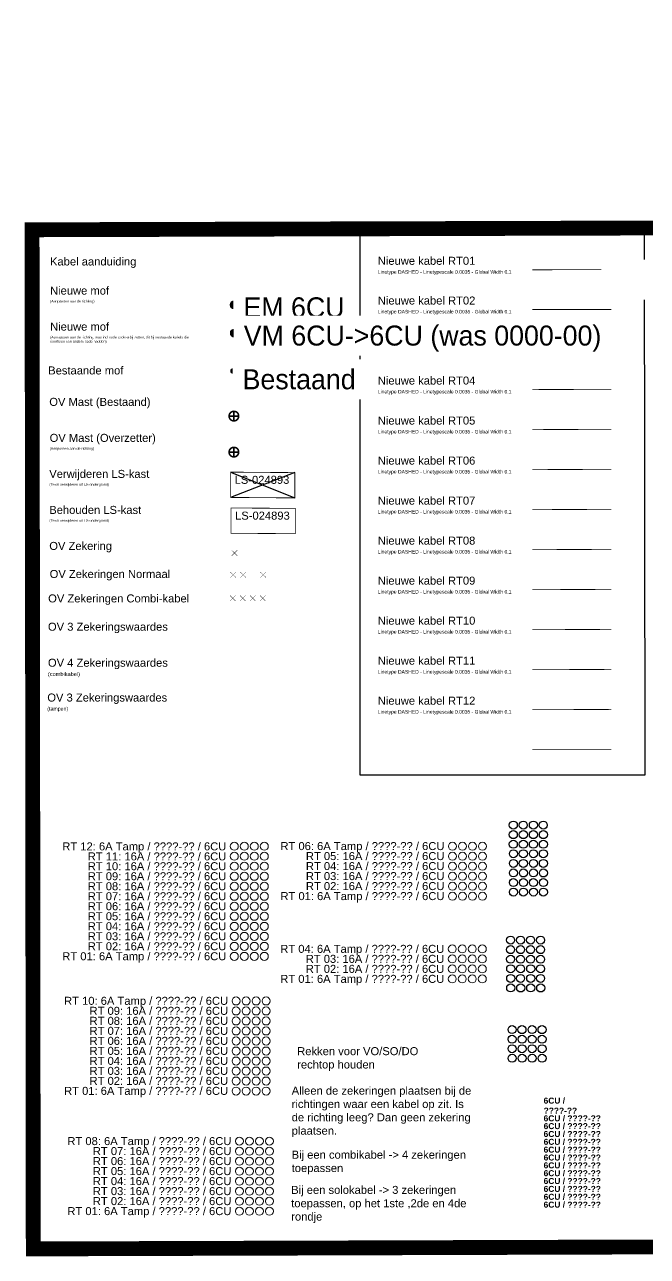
# Model space of a CAD drawing. Header units: metres. Extents: x 342 to 10732, y 11 to 2199.
# Drawn here: x 1016 to 1093.8, y 76.8 to 230.7 of the extents above; entities that cross this region are included whole.
import ezdxf
from ezdxf.enums import TextEntityAlignment as Align

# ---------------------------------------------------------------- set-up
doc = ezdxf.new("R2018")
doc.units = ezdxf.units.M
doc.linetypes.add('DASHED', pattern=[0.75, 0.5, -0.25])
for name, color, linetype, lineweight in [('01 - Bestaande kabel', 125, 'Continuous', 0), ('01 - Bestaande OV mast', 125, 'Continuous', 0), ('Aansluiting LS K01', 120, 'DASHED', 0), ('Aansluiting LS K02', 52, 'DASHED', 0), ('Aansluiting LS K03', 5, 'DASHED', 0), ('Aansluiting LS K06', 30, 'DASHED', 0), ('Aansluiting LS K07', 252, 'DASHED', 0), ('Aansluiting LS K08', 244, 'DASHED', 0), ('Aansluiting LS K09', 104, 'DASHED', 0), ('Aansluiting LS K10', 1, 'DASHED', 0), ('Aansluiting LS K11', 190, 'DASHED', 0), ('Aansluiting LS K12', 201, 'DASHED', 0), ('Knooppunt LS AM', 7, 'Continuous', 0)]:
    doc.layers.add(name, color=color, linetype=linetype, lineweight=lineweight)
doc.layers.add('01 - Station', color=7, linetype='Continuous')
doc.layers.add('Opmerking', color=7, linetype='Continuous')
doc.layers.add('Aansluiting LS K04', color=7, linetype='DASHED', lineweight=0, true_color=0x00f000)
doc.layers.add('Aansluiting LS K05', color=7, linetype='DASHED', lineweight=0, true_color=0xeb00eb)
doc.styles.add('ARIAL', font='arial.ttf')
doc.styles.get("Standard").update_dxf_attribs({"font": 'arial.ttf'})
doc.styles.add('TM-0.5', font='', dxfattribs={"height": 0.5})
doc.styles.get('TM-0.5').set_extended_font_data('Arial Nova Light')

# ---------------------------------------------------------------- blocks, each defined once
blk = doc.blocks.new('Lampie')
at = {"const_width": 0.2}
blk.add_lwpolyline([(-0.6, 0.03, 1.031433), (0.6, 0.01, 0.965968)], format="xyb", close=True, dxfattribs=at)
for points in [[(-0.6, 0), (0.6, 0)], [(0, 0.6), (0, -0.6)]]:
    blk.add_lwpolyline(points, dxfattribs=at)
blk = doc.blocks.new('*U219')
for centre in [(0, 0), (1.24, -0.01), (2.5, 0), (3.74, -0.01), (0, -1.2), (1.25, -1.2), (2.5, -1.2), (3.75, -1.2), (0, -2.39), (1.25, -2.4), (2.5, -2.39), (3.75, -2.4), (0.01, -3.59), (1.25, -3.59), (2.51, -3.59), (3.75, -3.59)]:
    blk.add_circle(centre, 0.5)
at = {"color": 7}
for tag, p in [('RI4', (-1.13, -0.23)), ('RI3', (-1.13, -1.42)), ('RI2', (-1.12, -2.62)), ('RI1', (-1.12, -3.82))]:
    blk.add_attdef(tag, text='', height=0.5, dxfattribs=at).set_placement(p, align=Align.RIGHT)
blk = doc.blocks.new('*U218')
for centre in [(0, 0), (1.24, -0.01), (2.5, 0), (3.74, -0.01), (0, -1.2), (1.25, -1.2), (2.5, -1.2), (3.75, -1.2), (0, -2.39), (1.25, -2.4), (2.5, -2.39), (3.75, -2.4), (0.01, -3.59), (0.01, -4.79), (1.25, -3.59), (1.25, -4.79), (2.51, -3.59), (2.51, -4.79), (3.75, -3.59), (3.75, -4.79), (0.01, -5.98), (1.26, -5.99), (2.51, -5.98), (3.76, -5.99)]:
    blk.add_circle(centre, 0.5)
at = {"color": 7}
for tag, p in [('RI6', (-1.13, -0.23)), ('RI5', (-1.13, -1.42)), ('RI4', (-1.12, -2.62)), ('RI3', (-1.12, -3.82)), ('RI2', (-1.12, -5.01)), ('RI1', (-1.12, -6.21))]:
    blk.add_attdef(tag, text='', height=0.5, dxfattribs=at).set_placement(p, align=Align.RIGHT)
blk = doc.blocks.new('*U217')
for centre in [(0, 0), (1.24, -0.01), (2.5, 0), (3.74, -0.01), (0, -1.2), (1.25, -1.2), (2.5, -1.2), (3.75, -1.2), (0, -2.39), (1.25, -2.4), (2.5, -2.39), (3.75, -2.4), (0.01, -3.59), (0.01, -4.79), (1.25, -3.59), (1.25, -4.79), (2.51, -3.59), (2.51, -4.79), (3.75, -3.59), (3.75, -4.79), (0.01, -5.98), (1.26, -5.99), (2.51, -5.98), (3.76, -5.99), (0.01, -7.18), (1.26, -7.18), (2.51, -7.18), (3.76, -7.18), (0.02, -8.38), (1.26, -8.38), (2.52, -8.38), (3.76, -8.38)]:
    blk.add_circle(centre, 0.5)
at = {"color": 7}
for tag, p in [('RI8', (-1.13, -0.23)), ('RI7', (-1.13, -1.42)), ('RI6', (-1.12, -2.62)), ('RI5', (-1.12, -3.82)), ('RI1', (-1.11, -8.6))]:
    blk.add_attdef(tag, text='', height=0.5, dxfattribs=at).set_placement(p, align=Align.RIGHT)
for tag, p in [('RI4', (-1.12, -5.01)), ('RI3', (-1.12, -6.21)), ('RI2', (-1.11, -7.41))]:
    blk.add_attdef(tag, text='', height=0.5, rotation=360, dxfattribs=at).set_placement(p, align=Align.RIGHT)
blk = doc.blocks.new('*U205')
h = blk.add_hatch(color=0)
h.dxf.hatch_style = 1
h.paths.add_polyline_path([(0, 0.5), (0, -0.5, 0.414214), (0.5, 0, 0.414214)])
at = {"layer": '01 - Bestaande kabel'}
h = blk.add_hatch(color=256, dxfattribs=at)
h.dxf.hatch_style = 1
h.paths.add_polyline_path([(-0.5, 0, 0.414214), (0, -0.5), (0, 0.5, 0.414214)])
blk.add_lwpolyline([(0, 0.5), (0, -0.5)], dxfattribs=at)
at = {"layer": '01 - Station'}
blk.add_lwpolyline([(0, 0.5), (0, -0.5)], dxfattribs=at)
at = {"layer": 'Knooppunt LS AM'}
blk.add_circle((0, 0), 0.5, dxfattribs=at)
at = {"lineweight": 30, "flags": 104}
blk.add_attdef('MOF_TEKST', text='', height=0.45, dxfattribs=at).set_placement((1.18, 0.93), align=Align.TOP_LEFT)
blk = doc.blocks.new('NIEUWE MOF')
h = blk.add_hatch(color=0)
h.dxf.hatch_style = 1
edge = h.paths.add_edge_path()
edge.add_arc((0, 0), 0.5, 0, 360)
at = {"layer": 'Knooppunt LS AM'}
blk.add_circle((0, 0), 0.5, dxfattribs=at)
at = {"lineweight": 30, "flags": 104}
blk.add_attdef('MOF_TEKST', text='', height=0.45, dxfattribs=at).set_placement((1.18, 0.93), align=Align.TOP_LEFT)
blk = doc.blocks.new('BESTAANDE MOF')
at = {"layer": '01 - Bestaande kabel', "transparency": 33554687}
h = blk.add_hatch(color=256, dxfattribs=at)
h.dxf.hatch_style = 1
edge = h.paths.add_edge_path()
edge.add_arc((0, 0), 0.305, 0, 360)
at = {"color": 7, "true_color": 0xffffff}
blk.add_circle((0, 0), 0.305, dxfattribs=at)
blk = doc.blocks.new('Zekering')
at = {"color": 0, "linetype": 'Continuous', "const_width": 0.05}
for points in [[(-0.36, 0.34), (0.35, -0.35)], [(-0.35, -0.35), (0.35, 0.35)]]:
    blk.add_lwpolyline(points, dxfattribs=at)
blk = doc.blocks.new('LS KAST VERWIJDEREN')
at = {"layer": '01 - Station', "const_width": 0.1}
blk.add_lwpolyline([(-4.01, 1.61), (4.01, 1.55), (4.01, -1.61), (-4.01, -1.55)], close=True, dxfattribs=at)
at = {"layer": '01 - Station'}
for points in [[(-4.01, 1.61), (4.01, -1.61)], [(4.01, 1.55), (-4.01, -1.55)]]:
    blk.add_lwpolyline(points, dxfattribs=at)
blk.add_attdef('LS_KAST', (-3.51, 0.15), '', height=1)
blk = doc.blocks.new('LS KAST BEHOUDEN')
at = {"layer": '01 - Station', "const_width": 0.1}
blk.add_lwpolyline([(-4.01, 1.61), (4.01, 1.55), (4.01, -1.61), (-4.01, -1.55)], close=True, dxfattribs=at)
blk.add_attdef('LS_KAST', (-3.51, 0.15), '', height=1)
blk = doc.blocks.new('OV Combi')
for p in [(0, 0), (1.25, 0), (2.5, 0), (3.75, 0)]:
    blk.add_blockref('Zekering', p)
blk = doc.blocks.new('OV Normaal')
at = {"color": 0}
for p in [(0.01, 0.01), (1.26, 0.01), (3.76, 0.01)]:
    blk.add_blockref('Zekering', p, dxfattribs=at)
blk = doc.blocks.new('RT 1-12 OV')
at = {"linetype": 'DASHED'}
blk.add_wipeout([(-21.91, 7.99), (5.78, 7.99), (5.78, -7.65), (-21.91, -7.65)], dxfattribs=at)
at = {"layer": 'Aansluiting LS K01', "linetype": 'Continuous'}
for centre in [(1.12, -6.49), (2.37, -6.49), (3.62, -6.49), (4.87, -6.49)]:
    blk.add_circle(centre, 0.5, dxfattribs=at)
at = {"layer": 'Aansluiting LS K02', "linetype": 'Continuous'}
for centre in [(1.12, -5.24), (2.37, -5.24), (3.62, -5.24), (4.87, -5.24)]:
    blk.add_circle(centre, 0.5, dxfattribs=at)
at = {"layer": 'Aansluiting LS K03', "linetype": 'Continuous'}
for centre in [(1.12, -3.99), (2.37, -3.99), (3.62, -3.99), (4.87, -3.99)]:
    blk.add_circle(centre, 0.5, dxfattribs=at)
at = {"layer": 'Aansluiting LS K04', "linetype": 'Continuous'}
for centre in [(1.12, -2.74), (2.37, -2.74), (3.62, -2.74), (4.87, -2.74)]:
    blk.add_circle(centre, 0.5, dxfattribs=at)
at = {"layer": 'Aansluiting LS K05', "linetype": 'Continuous'}
for centre in [(1.12, -1.49), (2.37, -1.49), (3.62, -1.49), (4.87, -1.49)]:
    blk.add_circle(centre, 0.5, dxfattribs=at)
at = {"layer": 'Aansluiting LS K06', "linetype": 'Continuous'}
for centre in [(1.12, -0.24), (2.37, -0.24), (3.62, -0.24), (4.87, -0.24)]:
    blk.add_circle(centre, 0.5, dxfattribs=at)
at = {"layer": 'Aansluiting LS K07', "linetype": 'Continuous'}
for centre in [(1.12, 1.01), (2.37, 1.01), (3.62, 1.01), (4.87, 1.01)]:
    blk.add_circle(centre, 0.5, dxfattribs=at)
at = {"layer": 'Aansluiting LS K08', "linetype": 'Continuous'}
for centre in [(1.12, 2.26), (2.37, 2.26), (3.62, 2.26), (4.87, 2.26)]:
    blk.add_circle(centre, 0.5, dxfattribs=at)
at = {"layer": 'Aansluiting LS K09', "linetype": 'Continuous'}
for centre in [(1.12, 3.51), (2.37, 3.51), (3.62, 3.51), (4.87, 3.51)]:
    blk.add_circle(centre, 0.5, dxfattribs=at)
at = {"layer": 'Aansluiting LS K10', "linetype": 'Continuous'}
for centre in [(1.12, 4.76), (2.37, 4.76), (3.62, 4.76), (4.87, 4.76)]:
    blk.add_circle(centre, 0.5, dxfattribs=at)
at = {"layer": 'Aansluiting LS K11', "linetype": 'Continuous'}
for centre in [(1.12, 6.01), (2.37, 6.01), (3.62, 6.01), (4.87, 6.01)]:
    blk.add_circle(centre, 0.5, dxfattribs=at)
at = {"layer": 'Aansluiting LS K12', "linetype": 'Continuous'}
for centre in [(1.12, 7.26), (2.37, 7.26), (3.62, 7.26), (4.87, 7.26)]:
    blk.add_circle(centre, 0.5, dxfattribs=at)
at = {"layer": 'Aansluiting LS K01', "style": 'ARIAL'}
blk.add_attdef('RT_01:', text='', height=1, dxfattribs=at).set_placement((0.12, -6.98), align=Align.RIGHT)
at = {"layer": 'Aansluiting LS K02', "style": 'ARIAL'}
blk.add_attdef('RT_02:', text='', height=1, dxfattribs=at).set_placement((0.12, -5.73), align=Align.RIGHT)
at = {"layer": 'Aansluiting LS K03', "style": 'ARIAL'}
blk.add_attdef('RT_03:', text='', height=1, dxfattribs=at).set_placement((0.12, -4.48), align=Align.RIGHT)
at = {"layer": 'Aansluiting LS K04', "style": 'ARIAL'}
blk.add_attdef('RT_04:', text='', height=1, dxfattribs=at).set_placement((0.12, -3.23), align=Align.RIGHT)
at = {"layer": 'Aansluiting LS K05', "style": 'ARIAL'}
blk.add_attdef('RT_05:', text='', height=1, dxfattribs=at).set_placement((0.12, -1.98), align=Align.RIGHT)
at = {"layer": 'Aansluiting LS K06', "style": 'ARIAL'}
blk.add_attdef('RT_06:', text='', height=1, dxfattribs=at).set_placement((0.12, -0.73), align=Align.RIGHT)
at = {"layer": 'Aansluiting LS K07', "style": 'ARIAL'}
blk.add_attdef('RT_07:', text='', height=1, dxfattribs=at).set_placement((0.12, 0.52), align=Align.RIGHT)
at = {"layer": 'Aansluiting LS K08', "style": 'ARIAL'}
blk.add_attdef('RT_08:', text='', height=1, dxfattribs=at).set_placement((0.12, 1.77), align=Align.RIGHT)
at = {"layer": 'Aansluiting LS K09', "style": 'ARIAL'}
blk.add_attdef('RT_09:', text='', height=1, dxfattribs=at).set_placement((0.12, 3.02), align=Align.RIGHT)
at = {"layer": 'Aansluiting LS K10', "style": 'ARIAL'}
blk.add_attdef('RT_10:', text='', height=1, dxfattribs=at).set_placement((0.12, 4.27), align=Align.RIGHT)
at = {"layer": 'Aansluiting LS K11', "style": 'ARIAL'}
blk.add_attdef('RT_11:', text='', height=1, dxfattribs=at).set_placement((0.12, 5.5), align=Align.RIGHT)
at = {"layer": 'Aansluiting LS K12', "style": 'ARIAL'}
blk.add_attdef('RT_12:', text='', height=1, dxfattribs=at).set_placement((0.12, 6.75), align=Align.RIGHT)
blk = doc.blocks.new('RT 1-10 OV')
at = {"linetype": 'DASHED'}
blk.add_wipeout([(-22.09, 8.07), (5.6, 8.07), (5.6, -5.16), (-22.09, -5.16)], dxfattribs=at)
at = {"layer": 'Aansluiting LS K01', "linetype": 'Continuous'}
for centre in [(0.94, -4.01), (2.19, -4.01), (3.44, -4.01), (4.69, -4.01)]:
    blk.add_circle(centre, 0.5, dxfattribs=at)
at = {"layer": 'Aansluiting LS K02', "linetype": 'Continuous'}
for centre in [(0.94, -2.76), (2.19, -2.76), (3.44, -2.76), (4.69, -2.76)]:
    blk.add_circle(centre, 0.5, dxfattribs=at)
at = {"layer": 'Aansluiting LS K03', "linetype": 'Continuous'}
for centre in [(0.94, -1.51), (2.19, -1.51), (3.44, -1.51), (4.69, -1.51)]:
    blk.add_circle(centre, 0.5, dxfattribs=at)
at = {"layer": 'Aansluiting LS K04', "linetype": 'Continuous'}
for centre in [(0.94, -0.26), (2.19, -0.26), (3.44, -0.26), (4.69, -0.26)]:
    blk.add_circle(centre, 0.5, dxfattribs=at)
at = {"layer": 'Aansluiting LS K05', "linetype": 'Continuous'}
for centre in [(0.94, 0.99), (2.19, 0.99), (3.44, 0.99), (4.69, 0.99)]:
    blk.add_circle(centre, 0.5, dxfattribs=at)
at = {"layer": 'Aansluiting LS K06', "linetype": 'Continuous'}
for centre in [(0.94, 2.24), (2.19, 2.24), (3.44, 2.24), (4.69, 2.24)]:
    blk.add_circle(centre, 0.5, dxfattribs=at)
at = {"layer": 'Aansluiting LS K07', "linetype": 'Continuous'}
for centre in [(0.94, 3.49), (2.19, 3.49), (3.44, 3.49), (4.69, 3.49)]:
    blk.add_circle(centre, 0.5, dxfattribs=at)
at = {"layer": 'Aansluiting LS K08', "linetype": 'Continuous'}
for centre in [(0.94, 4.74), (2.19, 4.74), (3.44, 4.74), (4.69, 4.74)]:
    blk.add_circle(centre, 0.5, dxfattribs=at)
at = {"layer": 'Aansluiting LS K09', "linetype": 'Continuous'}
for centre in [(0.94, 5.99), (2.19, 5.99), (3.44, 5.99), (4.69, 5.99)]:
    blk.add_circle(centre, 0.5, dxfattribs=at)
at = {"layer": 'Aansluiting LS K10', "linetype": 'Continuous'}
for centre in [(0.94, 7.24), (2.19, 7.24), (3.44, 7.24), (4.69, 7.24)]:
    blk.add_circle(centre, 0.5, dxfattribs=at)
at = {"layer": 'Aansluiting LS K01', "style": 'ARIAL'}
blk.add_attdef('RT_01:', text='', height=1, dxfattribs=at).set_placement((-0.06, -4.49), align=Align.RIGHT)
at = {"layer": 'Aansluiting LS K02', "style": 'ARIAL'}
blk.add_attdef('RT_02:', text='', height=1, dxfattribs=at).set_placement((-0.06, -3.24), align=Align.RIGHT)
at = {"layer": 'Aansluiting LS K03', "style": 'ARIAL'}
blk.add_attdef('RT_03:', text='', height=1, dxfattribs=at).set_placement((-0.06, -1.99), align=Align.RIGHT)
at = {"layer": 'Aansluiting LS K04', "style": 'ARIAL'}
blk.add_attdef('RT_04:', text='', height=1, dxfattribs=at).set_placement((-0.06, -0.74), align=Align.RIGHT)
at = {"layer": 'Aansluiting LS K05', "style": 'ARIAL'}
blk.add_attdef('RT_05:', text='', height=1, dxfattribs=at).set_placement((-0.06, 0.51), align=Align.RIGHT)
at = {"layer": 'Aansluiting LS K06', "style": 'ARIAL'}
blk.add_attdef('RT_06:', text='', height=1, dxfattribs=at).set_placement((-0.06, 1.76), align=Align.RIGHT)
at = {"layer": 'Aansluiting LS K07', "style": 'ARIAL'}
blk.add_attdef('RT_07:', text='', height=1, dxfattribs=at).set_placement((-0.06, 3.01), align=Align.RIGHT)
at = {"layer": 'Aansluiting LS K08', "style": 'ARIAL'}
blk.add_attdef('RT_08:', text='', height=1, dxfattribs=at).set_placement((-0.06, 4.26), align=Align.RIGHT)
at = {"layer": 'Aansluiting LS K09', "style": 'ARIAL'}
blk.add_attdef('RT_09:', text='', height=1, dxfattribs=at).set_placement((-0.06, 5.51), align=Align.RIGHT)
at = {"layer": 'Aansluiting LS K10', "style": 'ARIAL'}
blk.add_attdef('RT_10:', text='', height=1, dxfattribs=at).set_placement((-0.06, 6.76), align=Align.RIGHT)
blk = doc.blocks.new('RT 1-8 OV')
at = {"linetype": 'DASHED'}
blk.add_wipeout([(-22.16, 5.51), (5.53, 5.51), (5.53, -5.36), (-22.16, -5.36)], dxfattribs=at)
at = {"layer": 'Aansluiting LS K01', "linetype": 'Continuous'}
for centre in [(0.87, -4.21), (2.12, -4.21), (3.37, -4.21), (4.62, -4.21)]:
    blk.add_circle(centre, 0.5, dxfattribs=at)
at = {"layer": 'Aansluiting LS K02', "linetype": 'Continuous'}
for centre in [(0.87, -2.96), (2.12, -2.96), (3.37, -2.96), (4.62, -2.96)]:
    blk.add_circle(centre, 0.5, dxfattribs=at)
at = {"layer": 'Aansluiting LS K03', "linetype": 'Continuous'}
for centre in [(0.87, -1.71), (2.12, -1.71), (3.37, -1.71), (4.62, -1.71)]:
    blk.add_circle(centre, 0.5, dxfattribs=at)
at = {"layer": 'Aansluiting LS K04', "linetype": 'Continuous'}
for centre in [(0.87, -0.46), (2.12, -0.46), (3.37, -0.46), (4.62, -0.46)]:
    blk.add_circle(centre, 0.5, dxfattribs=at)
at = {"layer": 'Aansluiting LS K05', "linetype": 'Continuous'}
for centre in [(0.87, 0.79), (2.12, 0.79), (3.37, 0.79), (4.62, 0.79)]:
    blk.add_circle(centre, 0.5, dxfattribs=at)
at = {"layer": 'Aansluiting LS K06', "linetype": 'Continuous'}
for centre in [(0.87, 2.04), (2.12, 2.04), (3.37, 2.04), (4.62, 2.04)]:
    blk.add_circle(centre, 0.5, dxfattribs=at)
at = {"layer": 'Aansluiting LS K07', "linetype": 'Continuous'}
for centre in [(0.87, 3.29), (2.12, 3.29), (3.37, 3.29), (4.62, 3.29)]:
    blk.add_circle(centre, 0.5, dxfattribs=at)
at = {"layer": 'Aansluiting LS K08', "linetype": 'Continuous'}
for centre in [(0.87, 4.54), (2.12, 4.54), (3.37, 4.54), (4.62, 4.54)]:
    blk.add_circle(centre, 0.5, dxfattribs=at)
at = {"layer": 'Aansluiting LS K01', "style": 'ARIAL'}
blk.add_attdef('RT_01:', text='', height=1, dxfattribs=at).set_placement((-0.13, -4.7), align=Align.RIGHT)
at = {"layer": 'Aansluiting LS K02', "style": 'ARIAL'}
blk.add_attdef('RT_02:', text='', height=1, dxfattribs=at).set_placement((-0.13, -3.45), align=Align.RIGHT)
at = {"layer": 'Aansluiting LS K03', "style": 'ARIAL'}
blk.add_attdef('RT_03:', text='', height=1, dxfattribs=at).set_placement((-0.13, -2.2), align=Align.RIGHT)
at = {"layer": 'Aansluiting LS K04', "style": 'ARIAL'}
blk.add_attdef('RT_04:', text='', height=1, dxfattribs=at).set_placement((-0.13, -0.95), align=Align.RIGHT)
at = {"layer": 'Aansluiting LS K05', "style": 'ARIAL'}
blk.add_attdef('RT_05:', text='', height=1, dxfattribs=at).set_placement((-0.13, 0.3), align=Align.RIGHT)
at = {"layer": 'Aansluiting LS K06', "style": 'ARIAL'}
blk.add_attdef('RT_06:', text='', height=1, dxfattribs=at).set_placement((-0.13, 1.55), align=Align.RIGHT)
at = {"layer": 'Aansluiting LS K07', "style": 'ARIAL'}
blk.add_attdef('RT_07:', text='', height=1, dxfattribs=at).set_placement((-0.13, 2.8), align=Align.RIGHT)
at = {"layer": 'Aansluiting LS K08', "style": 'ARIAL'}
blk.add_attdef('RT_08:', text='', height=1, dxfattribs=at).set_placement((-0.13, 4.05), align=Align.RIGHT)
blk = doc.blocks.new('RT 1-6 OV')
at = {"linetype": 'DASHED'}
blk.add_wipeout([(-22.69, 4.28), (5, 4.28), (5, -4.09), (-22.69, -4.09)], dxfattribs=at)
at = {"layer": 'Aansluiting LS K01', "linetype": 'Continuous'}
for centre in [(0.33, -2.94), (1.58, -2.94), (2.83, -2.94), (4.08, -2.94)]:
    blk.add_circle(centre, 0.5, dxfattribs=at)
at = {"layer": 'Aansluiting LS K02', "linetype": 'Continuous'}
for centre in [(0.33, -1.69), (1.58, -1.69), (2.83, -1.69), (4.08, -1.69)]:
    blk.add_circle(centre, 0.5, dxfattribs=at)
at = {"layer": 'Aansluiting LS K03', "linetype": 'Continuous'}
for centre in [(0.33, -0.44), (1.58, -0.44), (2.83, -0.44), (4.08, -0.44)]:
    blk.add_circle(centre, 0.5, dxfattribs=at)
at = {"layer": 'Aansluiting LS K04', "linetype": 'Continuous'}
for centre in [(0.33, 0.81), (1.58, 0.81), (2.83, 0.81), (4.08, 0.81)]:
    blk.add_circle(centre, 0.5, dxfattribs=at)
at = {"layer": 'Aansluiting LS K05', "linetype": 'Continuous'}
for centre in [(0.33, 2.06), (1.58, 2.06), (2.83, 2.06), (4.08, 2.06)]:
    blk.add_circle(centre, 0.5, dxfattribs=at)
at = {"layer": 'Aansluiting LS K06', "linetype": 'Continuous'}
for centre in [(0.33, 3.31), (1.58, 3.31), (2.83, 3.31), (4.08, 3.31)]:
    blk.add_circle(centre, 0.5, dxfattribs=at)
at = {"layer": 'Aansluiting LS K01', "style": 'ARIAL'}
blk.add_attdef('RT_01:', text='', height=1, dxfattribs=at).set_placement((-0.67, -3.42), align=Align.RIGHT)
at = {"layer": 'Aansluiting LS K02', "style": 'ARIAL'}
blk.add_attdef('RT_02:', text='', height=1, dxfattribs=at).set_placement((-0.67, -2.17), align=Align.RIGHT)
at = {"layer": 'Aansluiting LS K03', "style": 'ARIAL'}
blk.add_attdef('RT_03:', text='', height=1, dxfattribs=at).set_placement((-0.67, -0.92), align=Align.RIGHT)
at = {"layer": 'Aansluiting LS K04', "style": 'ARIAL'}
blk.add_attdef('RT_04:', text='', height=1, dxfattribs=at).set_placement((-0.67, 0.33), align=Align.RIGHT)
at = {"layer": 'Aansluiting LS K05', "style": 'ARIAL'}
blk.add_attdef('RT_05:', text='', height=1, dxfattribs=at).set_placement((-0.67, 1.58), align=Align.RIGHT)
at = {"layer": 'Aansluiting LS K06', "style": 'ARIAL'}
blk.add_attdef('RT_06:', text='', height=1, dxfattribs=at).set_placement((-0.67, 2.83), align=Align.RIGHT)
blk = doc.blocks.new('RT 1-4 OV')
at = {"linetype": 'DASHED'}
blk.add_wipeout([(-21.84, 3), (5.85, 3), (5.85, -2.88), (-21.84, -2.88)], dxfattribs=at)
at = {"layer": 'Aansluiting LS K01', "linetype": 'Continuous'}
for centre in [(1.19, -1.72), (2.44, -1.72), (3.69, -1.72), (4.94, -1.72)]:
    blk.add_circle(centre, 0.5, dxfattribs=at)
at = {"layer": 'Aansluiting LS K02', "linetype": 'Continuous'}
for centre in [(1.19, -0.47), (2.44, -0.47), (3.69, -0.47), (4.94, -0.47)]:
    blk.add_circle(centre, 0.5, dxfattribs=at)
at = {"layer": 'Aansluiting LS K03', "linetype": 'Continuous'}
for centre in [(1.19, 0.78), (2.44, 0.78), (3.69, 0.78), (4.94, 0.78)]:
    blk.add_circle(centre, 0.5, dxfattribs=at)
at = {"layer": 'Aansluiting LS K04', "linetype": 'Continuous'}
for centre in [(1.19, 2.03), (2.44, 2.03), (3.69, 2.03), (4.94, 2.03)]:
    blk.add_circle(centre, 0.5, dxfattribs=at)
at = {"layer": 'Aansluiting LS K01', "style": 'ARIAL'}
blk.add_attdef('RT_01:', text='', height=1, dxfattribs=at).set_placement((0.19, -2.21), align=Align.RIGHT)
at = {"layer": 'Aansluiting LS K02', "style": 'ARIAL'}
blk.add_attdef('RT_02:', text='', height=1, dxfattribs=at).set_placement((0.19, -0.96), align=Align.RIGHT)
at = {"layer": 'Aansluiting LS K03', "style": 'ARIAL'}
blk.add_attdef('RT_03:', text='', height=1, dxfattribs=at).set_placement((0.19, 0.29), align=Align.RIGHT)
at = {"layer": 'Aansluiting LS K04', "style": 'ARIAL'}
blk.add_attdef('RT_04:', text='', height=1, dxfattribs=at).set_placement((0.19, 1.54), align=Align.RIGHT)
blk = doc.blocks.new('RICHTINGEN TEKST OV')
at = {"layer": '01 - Bestaande kabel', "insert": (-1.91, 5.01), "char_height": 0.75, "attachment_point": 7, "style": 'TM-0.5', "bg_fill": 3, "box_fill_scale": 1.1, "bg_fill_color": 256, "bg_fill_transparency": 0}
blk.add_mtext_dynamic_manual_height_columns('{\\fArial Nova Light|b1|i0|c0|p34;6CU / ????-??}', width=6.6506, gutter_width=2.5, heights=[0], dxfattribs=at)
at = {"layer": 'Aansluiting LS K01', "insert": (-1.91, 4.03), "char_height": 0.75, "attachment_point": 7, "style": 'TM-0.5', "bg_fill": 3, "box_fill_scale": 1.1, "bg_fill_color": 256, "bg_fill_transparency": 0}
blk.add_mtext_dynamic_manual_height_columns('{\\fArial Nova Light|b1|i0|c0|p34;6CU / ????-??}', width=7.0856, gutter_width=2.5, heights=[0], dxfattribs=at)
at = {"layer": 'Aansluiting LS K02', "insert": (-1.91, 3.05), "char_height": 0.75, "attachment_point": 7, "style": 'TM-0.5', "bg_fill": 3, "box_fill_scale": 1.1, "bg_fill_color": 256, "bg_fill_transparency": 0}
blk.add_mtext_dynamic_manual_height_columns('{\\fArial Nova Light|b1|i0|c0|p34;6CU / ????-??}', width=7.0856, gutter_width=2.5, heights=[0], dxfattribs=at)
at = {"layer": 'Aansluiting LS K03', "insert": (-1.91, 2.07), "char_height": 0.75, "attachment_point": 7, "style": 'TM-0.5', "bg_fill": 3, "box_fill_scale": 1.1, "bg_fill_color": 256, "bg_fill_transparency": 0}
blk.add_mtext_dynamic_manual_height_columns('{\\fArial Nova Light|b1|i0|c0|p34;6CU / ????-??}', width=7.0856, gutter_width=2.5, heights=[0], dxfattribs=at)
at = {"layer": 'Aansluiting LS K04', "insert": (-1.91, 1.09), "char_height": 0.75, "attachment_point": 7, "style": 'TM-0.5', "bg_fill": 3, "box_fill_scale": 1.1, "bg_fill_color": 256, "bg_fill_transparency": 0}
blk.add_mtext_dynamic_manual_height_columns('{\\fArial Nova Light|b1|i0|c0|p34;6CU / ????-??}', width=7.0856, gutter_width=2.5, heights=[0], dxfattribs=at)
at = {"layer": 'Aansluiting LS K05', "insert": (-1.91, 0.11), "char_height": 0.75, "attachment_point": 7, "style": 'TM-0.5', "bg_fill": 3, "box_fill_scale": 1.1, "bg_fill_color": 256, "bg_fill_transparency": 0}
blk.add_mtext_dynamic_manual_height_columns('{\\fArial Nova Light|b1|i0|c0|p34;6CU / ????-??}', width=7.0856, gutter_width=2.5, heights=[0], dxfattribs=at)
at = {"layer": 'Aansluiting LS K06', "insert": (-1.91, -0.87), "char_height": 0.75, "attachment_point": 7, "style": 'TM-0.5', "bg_fill": 3, "box_fill_scale": 1.1, "bg_fill_color": 256, "bg_fill_transparency": 0}
blk.add_mtext_dynamic_manual_height_columns('{\\fArial Nova Light|b1|i0|c0|p34;6CU / ????-??}', width=7.0856, gutter_width=2.5, heights=[0], dxfattribs=at)
at = {"layer": 'Aansluiting LS K07', "insert": (-1.91, -1.85), "char_height": 0.75, "attachment_point": 7, "style": 'TM-0.5', "bg_fill": 3, "box_fill_scale": 1.1, "bg_fill_color": 256, "bg_fill_transparency": 0}
blk.add_mtext_dynamic_manual_height_columns('{\\fArial Nova Light|b1|i0|c0|p34;6CU / ????-??}', width=7.0856, gutter_width=2.5, heights=[0], dxfattribs=at)
at = {"layer": 'Aansluiting LS K08', "insert": (-1.91, -2.83), "char_height": 0.75, "attachment_point": 7, "style": 'TM-0.5', "bg_fill": 3, "box_fill_scale": 1.1, "bg_fill_color": 256, "bg_fill_transparency": 0}
blk.add_mtext_dynamic_manual_height_columns('{\\fArial Nova Light|b1|i0|c0|p34;6CU / ????-??}', width=7.0856, gutter_width=2.5, heights=[0], dxfattribs=at)
at = {"layer": 'Aansluiting LS K09', "insert": (-1.91, -3.81), "char_height": 0.75, "attachment_point": 7, "style": 'TM-0.5', "bg_fill": 3, "box_fill_scale": 1.1, "bg_fill_color": 256, "bg_fill_transparency": 0}
blk.add_mtext_dynamic_manual_height_columns('{\\fArial Nova Light|b1|i0|c0|p34;6CU / ????-??}', width=7.0856, gutter_width=2.5, heights=[0], dxfattribs=at)
at = {"layer": 'Aansluiting LS K10', "insert": (-1.91, -4.79), "char_height": 0.75, "attachment_point": 7, "style": 'TM-0.5', "bg_fill": 3, "box_fill_scale": 1.1, "bg_fill_color": 256, "bg_fill_transparency": 0}
blk.add_mtext_dynamic_manual_height_columns('{\\fArial Nova Light|b1|i0|c0|p34;6CU / ????-??}', width=7.0856, gutter_width=2.5, heights=[0], dxfattribs=at)
at = {"layer": 'Aansluiting LS K11', "insert": (-1.91, -5.78), "char_height": 0.75, "attachment_point": 7, "style": 'TM-0.5', "bg_fill": 3, "box_fill_scale": 1.1, "bg_fill_color": 256, "bg_fill_transparency": 0}
blk.add_mtext_dynamic_manual_height_columns('{\\fArial Nova Light|b1|i0|c0|p34;6CU / ????-??}', width=7.0856, gutter_width=2.5, heights=[0], dxfattribs=at)
at = {"layer": 'Aansluiting LS K12', "insert": (-1.91, -6.76), "char_height": 0.75, "attachment_point": 7, "style": 'TM-0.5', "bg_fill": 3, "box_fill_scale": 1.1, "bg_fill_color": 256, "bg_fill_transparency": 0}
blk.add_mtext_dynamic_manual_height_columns('{\\fArial Nova Light|b1|i0|c0|p34;6CU / ????-??}', width=7.0856, gutter_width=2.5, heights=[0], dxfattribs=at)

msp = doc.modelspace()

# ---------------------------------------------------------------- linework, layer by layer
msp.add_lwpolyline([(1057.91407, 205.21048), (1057.91407, 136.94292), (1093.54502, 136.94292), (1093.45919, 205.25769)])
at = {"layer": '01 - Bestaande kabel', "const_width": 0.1}
msp.add_lwpolyline([(1079.4567, 140.05792), (1089.33089, 140.05792)], dxfattribs=at)
at = {"layer": 'Aansluiting LS K01', "ltscale": 0.0035, "const_width": 0.1}
msp.add_lwpolyline([(1079.44716, 200.01995), (1089.33089, 200.05767)], dxfattribs=at)
at = {"layer": 'Aansluiting LS K02', "ltscale": 0.0035, "const_width": 0.1}
msp.add_lwpolyline([(1079.44716, 195.05767), (1089.33089, 195.05767)], dxfattribs=at)
at = {"layer": 'Aansluiting LS K03', "ltscale": 0.0035, "const_width": 0.1}
msp.add_lwpolyline([(1079.44716, 190.05767), (1089.33089, 190.05767)], dxfattribs=at)
at = {"layer": 'Aansluiting LS K04', "ltscale": 0.0035, "const_width": 0.1}
msp.add_lwpolyline([(1079.44716, 185.05767), (1089.33089, 185.09538)], dxfattribs=at)
at = {"layer": 'Aansluiting LS K05', "ltscale": 0.0035, "const_width": 0.1}
msp.add_lwpolyline([(1079.44716, 180.05767), (1089.33089, 180.09538)], dxfattribs=at)
at = {"layer": 'Aansluiting LS K06', "ltscale": 0.0035, "const_width": 0.1}
msp.add_lwpolyline([(1079.44716, 175.05767), (1089.33089, 175.09538)], dxfattribs=at)
at = {"layer": 'Aansluiting LS K07', "ltscale": 0.0035, "const_width": 0.1}
msp.add_lwpolyline([(1079.44716, 170.05767), (1089.33089, 170.09538)], dxfattribs=at)
at = {"layer": 'Aansluiting LS K08', "ltscale": 0.0035, "const_width": 0.1}
msp.add_lwpolyline([(1079.44716, 165.05762), (1089.33089, 165.09534)], dxfattribs=at)
at = {"layer": 'Aansluiting LS K09', "linetype": 'Continuous', "const_width": 1.85405}
msp.add_lwpolyline([(1173.69977, 205.47881), (1173.84473, 78.18555), (1017.09767, 77.68672), (1016.94729, 205.02546), (1173.69977, 205.47881)], dxfattribs=at)
at = {"layer": 'Aansluiting LS K09', "ltscale": 0.0035, "const_width": 0.1}
msp.add_lwpolyline([(1079.44716, 160.05788), (1089.33089, 160.0956)], dxfattribs=at)
at = {"layer": 'Aansluiting LS K10', "ltscale": 0.0035, "const_width": 0.1}
msp.add_lwpolyline([(1079.44716, 155.05788), (1089.33089, 155.0956)], dxfattribs=at)
at = {"layer": 'Aansluiting LS K11', "ltscale": 0.0035, "const_width": 0.1}
msp.add_lwpolyline([(1079.44716, 150.05788), (1089.33089, 150.0956)], dxfattribs=at)
at = {"layer": 'Aansluiting LS K12', "ltscale": 0.0035, "const_width": 0.1}
msp.add_lwpolyline([(1079.44716, 145.05788), (1089.33089, 145.0956)], dxfattribs=at)

# ---------------------------------------------------------------- block references
ref = msp.add_blockref('BESTAANDE MOF', (1042.12446, 187.38456))
lines = msp.add_mtext('Bestaand', dxfattribs={"insert": (1043.25467, 187.5968), "char_height": 2.5, "attachment_point": 1, "bg_fill": 3, "box_fill_scale": 1.5, "bg_fill_color": 256, "bg_fill_transparency": 0})
ref.add_attrib('MOF_TEKST', '', (1043.25467, 187.5968), dxfattribs={"flags": 104}).embed_mtext(lines)
for name, p in [('LS KAST VERWIJDEREN', (1045.76933, 173.13392)), ('LS KAST BEHOUDEN', (1045.82304, 168.65992))]:
    msp.add_blockref(name, p).add_auto_attribs({'LS_KAST': 'LS-024893'})
for name, p in [('*U217', (1077.08412, 130.64919)), ('*U218', (1076.74162, 116.2797)), ('*U219', (1076.92718, 105.09359))]:
    msp.add_blockref(name, p)
at = {"layer": '01 - Bestaande OV mast'}
msp.add_blockref('Lampie', (1042.16695, 181.74638), dxfattribs=at)
at = {"layer": 'Aansluiting LS K01'}
ref = msp.add_blockref('NIEUWE MOF', (1089.31181, 200.0576), dxfattribs=dict(at, xscale=0.01907929692492871, yscale=7.280497433725941e-05, zscale=0.01907929692492871))
lines = msp.add_mtext('\\W262.0603;EM 150Al (was ????-??)', dxfattribs={"layer": '0', "insert": (1089.33426, 200.05766), "char_height": 2.5, "attachment_point": 1, "bg_fill": 3, "box_fill_scale": 1.5, "bg_fill_color": 256, "bg_fill_transparency": 0})
ref.add_attrib('MOF_TEKST', '', (1089.33426, 200.05766), dxfattribs={"flags": 104}).embed_mtext(lines)
at = {"layer": 'Aansluiting LS K05'}
ref = msp.add_blockref('NIEUWE MOF', (1042.18681, 195.65359), dxfattribs=at)
lines = msp.add_mtext('EM 6CU', dxfattribs={"layer": '0', "insert": (1043.36355, 196.58692), "char_height": 2.5, "attachment_point": 1, "bg_fill": 3, "box_fill_scale": 1.5, "bg_fill_color": 256, "bg_fill_transparency": 0})
ref.add_attrib('MOF_TEKST', '', (1043.36355, 196.58692), dxfattribs={"flags": 104}).embed_mtext(lines)
ref = msp.add_blockref('*U205', (1042.22383, 192.12514), dxfattribs=at)
lines = msp.add_mtext('VM 6CU->6CU (was 0000-00)', dxfattribs={"layer": '0', "insert": (1043.40057, 193.05848), "char_height": 2.5, "attachment_point": 1, "bg_fill": 3, "box_fill_scale": 1.5, "bg_fill_color": 256, "bg_fill_transparency": 0})
ref.add_attrib('MOF_TEKST', '', (1043.40057, 193.05848), dxfattribs={"flags": 104}).embed_mtext(lines)
for name, p in [('Lampie', (1042.16695, 177.24637)), ('Zekering', (1042.24619, 164.63837)), ('OV Normaal', (1042.06906, 161.90876)), ('OV Combi', (1042.02891, 158.99663))]:
    msp.add_blockref(name, p, dxfattribs=at)

# ---------------------------------------------------------------- texts
at = {"char_height": 1, "attachment_point": 1, "style": 'TM-0.5'}
for s, width, heights, insert in [('Kabel aanduiding', 18.9857139, [0], (1019.19211, 201.56482)), ('Nieuwe kabel RT01\\P{\\H0.44538x;Linetype DASHED - Linetypescale 0.0035 - Global Width 0.1}', 18.9857139, [0], (1060.14659, 201.64962)), ('Nieuwe mof^J{\\H0.31813x;(Aanpassen aan de richting)}', 18.9857139, [3.29038], (1019.19211, 197.92783)), ('Nieuwe kabel RT02\\P{\\H0.44538x;Linetype DASHED - Linetypescale 0.0035 - Global Width 0.1}', 18.9857139, [0], (1060.15032, 196.68616)), ('Nieuwe mof\\P{\\H0.31813x;(Aanpassen aan de richting, was incl oude code erbij zetten, dit bij bestaande kabels die voorheen een andere code hadden)}', 18.9857139, [0], (1019.20048, 193.42814)), ('Bestaande mof', 18.9857139, [0], (1018.96229, 187.94993)), ('Nieuwe kabel RT04\\P{\\H0.44538x;Linetype DASHED - Linetypescale 0.0035 - Global Width 0.1}', 18.9857139, [0], (1060.14659, 186.68733)), ('OV Mast (Bestaand)', 18.9857139, [0], (1019.09767, 184.02445)), ('Nieuwe kabel RT05\\P{\\H0.44538x;Linetype DASHED - Linetypescale 0.0035 - Global Width 0.1}', 18.9857139, [0], (1060.14659, 181.68733)), ('OV Mast (Overzetter)\\P{\\H0.31813x;(Aanpassen aan de richting)}', 19.473718, [0], (1019.14128, 179.52424)), ('Nieuwe kabel RT06\\P{\\H0.44538x;Linetype DASHED - Linetypescale 0.0035 - Global Width 0.1}', 18.9857139, [0], (1060.14659, 176.68733)), ('Verwijderen LS-kast\\P{\\H0.31813x;(Tekst verwijderen uit LS-ondergrond)}', 21.5215004, [0], (1019.09758, 175.02445)), ('Nieuwe kabel RT07\\P{\\H0.44538x;Linetype DASHED - Linetypescale 0.0035 - Global Width 0.1}', 18.9857139, [0], (1060.14659, 171.68733)), ('Behouden LS-kast\\P{\\H0.31813x;(Tekst verwijderen uit LS-ondergrond)}', 18.9857139, [0], (1019.09758, 170.52445)), ('Nieuwe kabel RT08\\P{\\H0.44538x;Linetype DASHED - Linetypescale 0.0035 - Global Width 0.1}', 18.9857139, [0], (1060.14659, 166.68728)), ('OV Zekering', 18.9857139, [0], (1019.09773, 166.02445)), ('OV Zekeringen Normaal', 18.9857139, [0], (1019.14701, 162.51731)), ('Nieuwe kabel RT09\\P{\\H0.44538x;Linetype DASHED - Linetypescale 0.0035 - Global Width 0.1}', 18.9857139, [0], (1060.14659, 161.68754)), ('OV Zekeringen Combi-kabel', 18.9857139, [0], (1018.95915, 159.46535)), ('OV 3 Zekeringswaardes', 21.6030452, [0], (1018.93382, 155.92975)), ('Nieuwe kabel RT10\\P{\\H0.44538x;Linetype DASHED - Linetypescale 0.0035 - Global Width 0.1}', 18.9857139, [0], (1060.14659, 156.68754)), ('OV 4 Zekeringswaardes\\P{\\H0.5x;(combikabel)}', 21.9763001, [0], (1018.93382, 151.42975)), ('Nieuwe kabel RT11\\P{\\H0.44538x;Linetype DASHED - Linetypescale 0.0035 - Global Width 0.1}', 18.9857139, [0], (1060.14659, 151.68754)), ('OV 3 Zekeringswaardes\\P{\\H0.46667x;(tampen)}', 21.6030452, [0], (1018.85119, 147.08013)), ('Nieuwe kabel RT12\\P{\\H0.44538x;Linetype DASHED - Linetypescale 0.0035 - Global Width 0.1}', 18.9857139, [0], (1060.14659, 146.68754)), ('{\\C1;Rekken voor VO/SO/DO rechtop houden}', 18.7151041, [3.10317], (1050.07493, 102.89581))]:
    msp.add_mtext_dynamic_manual_height_columns(s, width=width, gutter_width=23.74305, heights=heights, dxfattribs=dict(at, insert=insert))
at = {"layer": 'Opmerking', "char_height": 1, "attachment_point": 1, "style": 'TM-0.5'}
for s, insert in [('Alleen de zekeringen plaatsen bij de richtingen waar een kabel op zit. Is de richting leeg? Dan geen zekering plaatsen.', (1049.39017, 97.963)), ('Bij een combikabel -> 4 zekeringen toepassen', (1049.3873, 89.95918)), ('Bij een solokabel -> 3 zekeringen toepassen, op het 1ste ,2de en 4de rondje', (1049.32867, 85.56189))]:
    msp.add_mtext_dynamic_manual_height_columns(s, width=23.1451191, gutter_width=23.74305, heights=[0], dxfattribs=dict(at, insert=insert))

# ---------------------------------------------------------------- next in the draw order: block references
for name, p, values in [('RT 1-6 OV', (1069.14685, 124.69136), {'RT_06:': 'RT 06: 6A Tamp / ????-?? / 6CU', 'RT_05:': 'RT 05: 16A / ????-?? / 6CU', 'RT_04:': 'RT 04: 16A / ????-?? / 6CU', 'RT_03:': 'RT 03: 16A / ????-?? / 6CU', 'RT_02:': 'RT 02: 16A / ????-?? / 6CU', 'RT_01:': 'RT 01: 6A Tamp / ????-?? / 6CU'}), ('RT 1-10 OV', (1041.50389, 101.42594), {'RT_10:': 'RT 10: 6A Tamp / ????-?? / 6CU', 'RT_09:': 'RT 09: 16A / ????-?? / 6CU', 'RT_08:': 'RT 08: 16A / ????-?? / 6CU', 'RT_07:': 'RT 07: 16A / ????-?? / 6CU', 'RT_06:': 'RT 06: 16A / ????-?? / 6CU', 'RT_05:': 'RT 05: 16A / ????-?? / 6CU', 'RT_04:': 'RT 04: 16A / ????-?? / 6CU', 'RT_03:': 'RT 03: 16A / ????-?? / 6CU', 'RT_02:': 'RT 02: 16A / ????-?? / 6CU', 'RT_01:': 'RT 01: 6A Tamp / ????-?? / 6CU'}), ('RT 1-8 OV', (1041.9861, 86.61023), {'RT_08:': 'RT 08: 6A Tamp / ????-?? / 6CU', 'RT_07:': 'RT 07: 16A / ????-?? / 6CU', 'RT_06:': 'RT 06: 16A / ????-?? / 6CU', 'RT_05:': 'RT 05: 16A / ????-?? / 6CU', 'RT_04:': 'RT 04: 16A / ????-?? / 6CU', 'RT_03:': 'RT 03: 16A / ????-?? / 6CU', 'RT_02:': 'RT 02: 16A / ????-?? / 6CU', 'RT_01:': 'RT 01: 6A Tamp / ????-?? / 6CU'})]:
    msp.add_blockref(name, p).add_auto_attribs(values)
msp.add_blockref('RICHTINGEN TEKST OV', (1082.77849, 89.58159))

# ---------------------------------------------------------------- next in the draw order: block references
msp.add_blockref('RT 1-4 OV', (1068.26871, 113.13942)).add_auto_attribs({'RT_04:': 'RT 04: 6A Tamp / ????-?? / 6CU', 'RT_03:': 'RT 03: 16A / ????-?? / 6CU', 'RT_02:': 'RT 02: 16A / ????-?? / 6CU', 'RT_01:': 'RT 01: 6A Tamp / ????-?? / 6CU'})

# ---------------------------------------------------------------- next in the draw order: block references
msp.add_blockref('RT 1-12 OV', (1041.09987, 120.73302)).add_auto_attribs({'RT_12:': 'RT 12: 6A Tamp / ????-?? / 6CU', 'RT_11:': 'RT 11: 16A / ????-?? / 6CU', 'RT_10:': 'RT 10: 16A / ????-?? / 6CU', 'RT_09:': 'RT 09: 16A / ????-?? / 6CU', 'RT_08:': 'RT 08: 16A / ????-?? / 6CU', 'RT_07:': 'RT 07: 16A / ????-?? / 6CU', 'RT_06:': 'RT 06: 16A / ????-?? / 6CU', 'RT_05:': 'RT 05: 16A / ????-?? / 6CU', 'RT_04:': 'RT 04: 16A / ????-?? / 6CU', 'RT_03:': 'RT 03: 16A / ????-?? / 6CU', 'RT_02:': 'RT 02: 16A / ????-?? / 6CU', 'RT_01:': 'RT 01: 6A Tamp / ????-?? / 6CU'})

doc.saveas('drawing.dxf')
